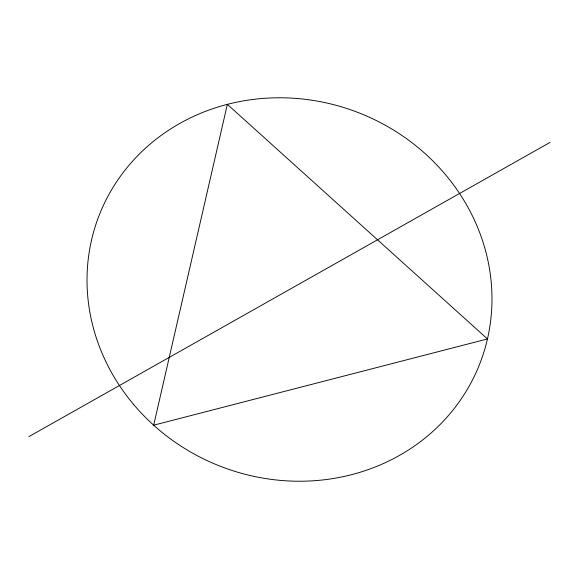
<?xml version="1.0" encoding="UTF-8"?>
<svg xmlns="http://www.w3.org/2000/svg" width="579" height="579" viewBox="0 0 579 579"><rect width="100%" height="100%" fill="white"/><g stroke="black" fill="none" stroke-linecap="round" stroke-linejoin="round"><path stroke-width="0.87" d="M28.95 436.602L550.05 142.398M227.359 104.35L153.674 425.196L487.46 338.954L227.359 104.35M133.684 404.54A204.278 189.803 21 0 0 479.39 364.813A204.278 189.803 21 0 0 255.419 99.154A204.278 189.803 21 0 0 133.684 404.54"/></g></svg>
